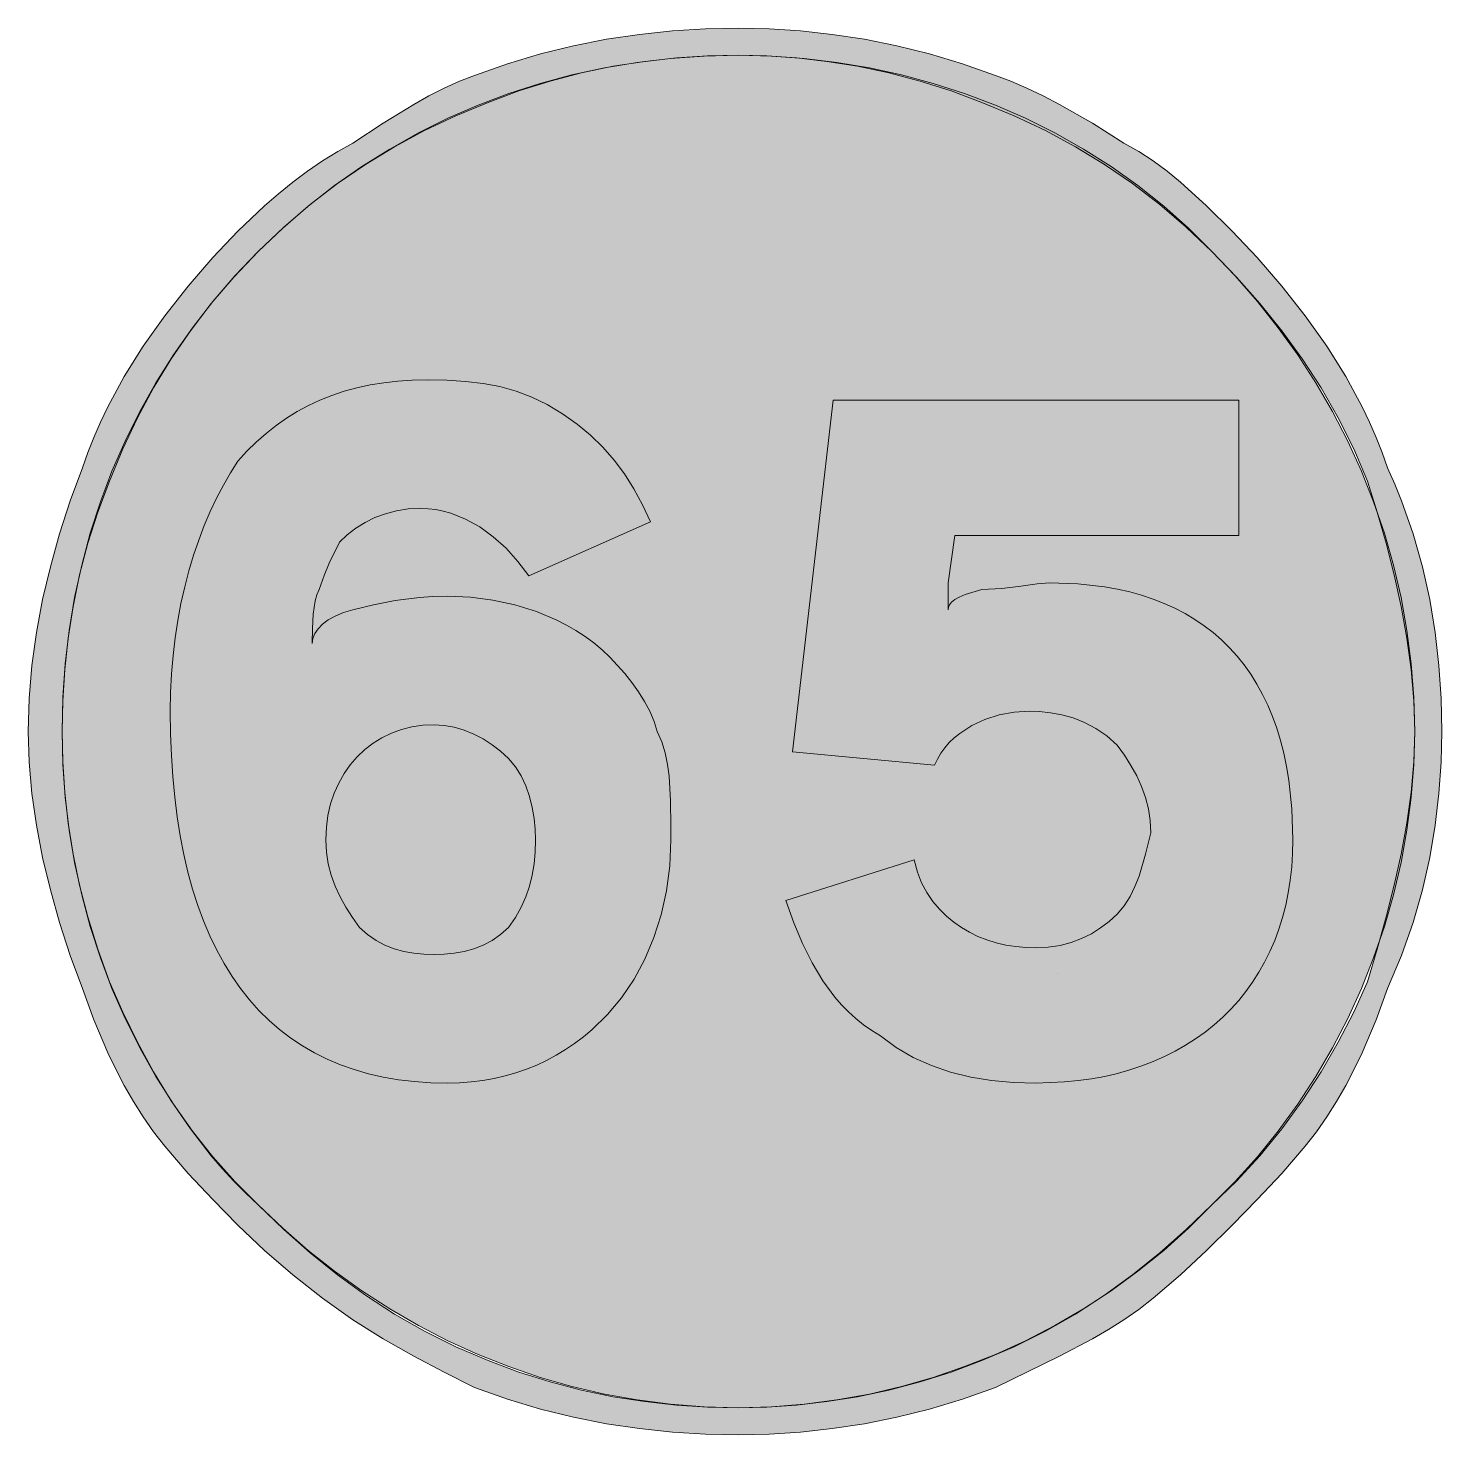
# Model space of a CAD drawing. Header units: metres. Extents: x 158 to 409, y 11 to 261.
import ezdxf

# ---------------------------------------------------------------- set-up
doc = ezdxf.new("R2010")
doc.units = ezdxf.units.M
for name, color, linetype, true_color in [('FILL_BLACK_000000', 7, 'Continuous', 0x000000), ('FILL_YELLOW_FFFF00', 7, 'Continuous', 0xffff00), ('STROKE_BLACK_000000', 7, 'Continuous', 0x000000)]:
    doc.layers.add(name, color=color, linetype=linetype, true_color=true_color)

msp = doc.modelspace()

# ---------------------------------------------------------------- hatches: boundary and pattern name
at = {"layer": 'FILL_BLACK_000000', "true_color": 0x000000}
h = msp.add_hatch(color=7, dxfattribs=at)
h.dxf.hatch_style = 1
h.paths.add_polyline_path([(408.32, 125.07), (407.67, 119.44), (406.71, 113.73), (405.41, 107.97), (403.75, 102.16), (401.69, 96.33), (399.21, 90.48), (397.18, 84.89), (394.71, 79.08), (393.3, 76.16), (391.78, 73.27), (390.15, 70.43), (388.41, 67.68), (386.56, 65.03), (384.6, 62.49), (380.46, 57.63), (376.09, 53), (371.61, 48.48), (367.09, 44), (362.46, 39.63), (357.6, 35.49), (355.06, 33.53), (352.41, 31.68), (349.66, 29.93), (346.82, 28.29), (341.01, 25.23), (329.61, 19.68), (323.76, 17.6), (317.93, 15.84), (312.12, 14.39), (306.36, 13.23), (300.65, 12.36), (295.02, 11.75), (289.46, 11.39), (284.01, 11.28), (278.16, 11.39), (272.31, 11.75), (266.46, 12.36), (260.61, 13.23), (254.76, 14.39), (248.91, 15.84), (243.06, 17.6), (237.21, 19.68), (231.81, 22.4), (226.41, 25.23), (221.01, 28.29), (215.61, 31.68), (210.23, 35.49), (204.96, 39.63), (199.92, 44), (195.21, 48.48), (190.73, 53), (186.36, 57.63), (182.22, 62.49), (180.26, 65.03), (178.41, 67.68), (176.67, 70.43), (175.03, 73.27), (173.52, 76.16), (172.11, 79.08), (169.63, 84.89), (167.61, 90.48), (165.47, 96.33), (163.58, 102.16), (161.94, 107.97), (160.56, 113.73), (159.47, 119.44), (158.67, 125.07), (158.18, 130.63), (158.01, 136.08), (158.18, 141.93), (158.67, 147.78), (159.47, 153.63), (160.56, 159.48), (161.94, 165.33), (163.58, 171.18), (165.47, 177.03), (167.61, 182.88), (168.57, 185.58), (169.63, 188.28), (170.82, 190.98), (172.11, 193.68), (175.03, 199.08), (178.41, 204.48), (182.22, 209.86), (186.36, 215.13), (190.73, 220.17), (195.21, 224.88), (199.92, 229.34), (202.4, 231.5), (204.96, 233.58), (207.57, 235.54), (210.23, 237.37), (212.91, 239.02), (215.61, 240.48), (221.01, 244.04), (226.41, 247.38), (229.11, 248.89), (231.81, 250.27), (234.51, 251.47), (237.21, 252.48), (243.06, 254.56), (248.91, 256.32), (254.76, 257.77), (260.61, 258.93), (266.46, 259.8), (272.31, 260.41), (278.16, 260.77), (284.01, 260.88), (289.46, 260.77), (295.02, 260.41), (300.65, 259.8), (306.36, 258.93), (312.12, 257.77), (317.93, 256.32), (323.76, 254.56), (329.61, 252.48), (332.36, 251.47), (335.2, 250.27), (338.09, 248.89), (341.01, 247.38), (346.82, 244.04), (352.41, 240.48), (355.06, 239.02), (357.6, 237.37), (360.07, 235.54), (362.46, 233.58), (367.09, 229.34), (371.61, 224.88), (376.09, 220.17), (380.46, 215.13), (384.6, 209.86), (388.41, 204.48), (391.78, 199.08), (394.71, 193.68), (396, 190.98), (397.18, 188.28), (398.25, 185.58), (399.21, 182.88), (400.5, 179.95), (401.69, 177.03), (403.75, 171.18), (405.41, 165.33), (406.71, 159.48), (407.67, 153.63), (408.32, 147.78), (408.69, 141.93), (408.81, 136.08), (408.69, 130.63), (408.32, 125.07)])
h.paths.add_polyline_path([(403.37, 147.07), (402.62, 152.66), (401.61, 158.28), (400.38, 163.9), (398.95, 169.49), (397.35, 175.03), (395.61, 180.48), (393.19, 186.22), (390.45, 191.75), (387.4, 197.08), (384.06, 202.23), (380.43, 207.21), (376.54, 212.04), (372.4, 216.72), (368.01, 221.28), (363.45, 225.61), (358.77, 229.62), (353.94, 233.32), (348.96, 236.73), (343.81, 239.85), (338.48, 242.71), (332.95, 245.32), (327.21, 247.68), (321.76, 249.76), (316.24, 251.52), (310.69, 252.97), (305.16, 254.13), (299.68, 255), (294.3, 255.61), (289.07, 255.97), (284.01, 256.08), (278.56, 255.97), (273.02, 255.61), (267.43, 255), (261.81, 254.13), (256.19, 252.97), (250.6, 251.52), (245.06, 249.76), (239.61, 247.68), (233.87, 245.32), (228.34, 242.71), (223.01, 239.85), (217.86, 236.73), (212.88, 233.32), (208.05, 229.62), (203.37, 225.61), (198.81, 221.28), (194.48, 216.72), (190.47, 212.04), (186.77, 207.21), (183.36, 202.23), (180.24, 197.08), (177.38, 191.75), (174.77, 186.22), (172.41, 180.48), (170.33, 175.03), (168.57, 169.49), (167.12, 163.9), (165.96, 158.28), (165.09, 152.66), (164.48, 147.07), (164.12, 141.53), (164.01, 136.08), (164.12, 130.68), (164.48, 125.26), (165.09, 119.82), (165.96, 114.33), (167.12, 108.79), (168.57, 103.17), (170.33, 97.48), (172.41, 91.68), (174.77, 86.29), (177.38, 80.94), (180.24, 75.67), (183.36, 70.53), (186.77, 65.56), (190.47, 60.8), (192.43, 58.51), (194.48, 56.29), (196.6, 54.15), (198.81, 52.08), (203.37, 47.69), (208.05, 43.55), (212.88, 39.66), (217.86, 36.03), (223.01, 32.69), (228.34, 29.64), (233.87, 26.9), (239.61, 24.48), (245.06, 22.4), (250.6, 20.64), (256.19, 19.19), (261.81, 18.03), (267.43, 17.16), (273.02, 16.55), (278.56, 16.19), (284.01, 16.08), (289.07, 16.19), (294.3, 16.55), (299.68, 17.16), (305.16, 18.03), (310.69, 19.19), (316.24, 20.64), (321.76, 22.4), (327.21, 24.48), (332.95, 26.9), (338.48, 29.64), (343.81, 32.69), (348.96, 36.03), (353.94, 39.66), (358.77, 43.55), (363.45, 47.69), (368.01, 52.08), (372.4, 56.29), (376.54, 60.8), (380.43, 65.56), (384.06, 70.53), (387.4, 75.67), (390.45, 80.94), (393.19, 86.29), (395.61, 91.68), (397.35, 97.48), (398.95, 103.17), (400.38, 108.79), (401.61, 114.33), (402.62, 119.82), (403.37, 125.26), (403.85, 130.68), (404.01, 136.08), (403.85, 141.53), (403.37, 147.07)], flags=16)
h = msp.add_hatch(color=7, dxfattribs=at)
h.dxf.hatch_style = 1
h.paths.add_polyline_path([(208.86, 153.46), (209.42, 154.32), (210.21, 155.13), (211.22, 155.89), (212.46, 156.57), (213.92, 157.18), (215.61, 157.68), (219.25, 158.56), (223.11, 159.33), (227.42, 159.87), (229.82, 160.03), (232.41, 160.08), (236.45, 159.91), (240.45, 159.4), (244.37, 158.56), (248.16, 157.38), (251.78, 155.86), (253.52, 154.98), (255.19, 154), (256.8, 152.95), (258.35, 151.81), (259.82, 150.59), (261.21, 149.28), (263.87, 146.37), (265.13, 144.79), (266.31, 143.13), (267.37, 141.42), (268.3, 139.66), (269.05, 137.88), (269.61, 136.08), (270.4, 134.23), (271, 132.27), (271.42, 130.24), (271.71, 128.13), (271.97, 123.76), (272.01, 119.28), (272.01, 116.88), (271.82, 112.24), (271.24, 107.79), (270.31, 103.54), (269.03, 99.5), (267.42, 95.69), (265.49, 92.14), (263.27, 88.84), (260.76, 85.83), (257.99, 83.11), (256.5, 81.87), (254.96, 80.7), (253.36, 79.62), (251.7, 78.62), (249.98, 77.71), (248.22, 76.89), (246.4, 76.15), (244.53, 75.51), (242.62, 74.96), (240.66, 74.5), (238.66, 74.15), (236.61, 73.89), (234.53, 73.73), (232.41, 73.68), (229.42, 73.75), (226.52, 73.95), (223.71, 74.28), (220.99, 74.74), (218.37, 75.34), (215.84, 76.07), (213.4, 76.93), (211.05, 77.92), (208.8, 79.04), (206.64, 80.29), (204.58, 81.66), (202.6, 83.17), (200.73, 84.81), (198.94, 86.57), (197.25, 88.46), (195.66, 90.48), (194.16, 92.62), (192.76, 94.9), (191.45, 97.29), (190.23, 99.81), (189.12, 102.46), (188.1, 105.23), (187.17, 108.12), (186.34, 111.14), (185.61, 114.28), (184.97, 117.55), (184.44, 120.93), (184, 124.44), (183.65, 128.07), (183.41, 131.82), (183.26, 135.69), (183.21, 139.68), (183.27, 143.03), (183.43, 146.31), (183.7, 149.54), (184.07, 152.69), (184.54, 155.78), (185.11, 158.79), (185.77, 161.73), (186.51, 164.58), (187.34, 167.35), (188.25, 170.03), (189.24, 172.62), (190.3, 175.12), (191.43, 177.51), (192.63, 179.81), (193.89, 182), (195.21, 184.08), (196.81, 185.82), (198.47, 187.45), (200.2, 188.97), (201.98, 190.38), (203.82, 191.67), (205.74, 192.85), (207.71, 193.92), (209.76, 194.88), (211.88, 195.72), (214.07, 196.45), (216.33, 197.07), (218.67, 197.58), (221.08, 197.97), (223.58, 198.25), (226.15, 198.42), (228.81, 198.48), (232.3, 198.42), (235.6, 198.22), (238.72, 197.85), (241.71, 197.28), (244.58, 196.49), (247.37, 195.44), (250.11, 194.12), (252.81, 192.48), (255.4, 190.62), (257.78, 188.64), (259.96, 186.51), (261.96, 184.23), (263.79, 181.78), (265.47, 179.15), (267, 176.32), (268.41, 173.28), (246.81, 163.68), (244.9, 166.26), (242.8, 168.59), (240.52, 170.64), (238.11, 172.38), (235.58, 173.78), (232.97, 174.82), (231.64, 175.19), (230.31, 175.46), (228.96, 175.62), (227.61, 175.68), (225.42, 175.57), (223.33, 175.25), (221.37, 174.73), (219.51, 174.03), (217.77, 173.16), (216.13, 172.14), (214.62, 170.97), (213.21, 169.68), (211.41, 165.93), (210.51, 163.77), (209.61, 161.28), (209.21, 160.33), (208.92, 159.27), (208.56, 156.93), (208.43, 154.36), (208.41, 151.68), (208.52, 152.58), (208.86, 153.46)])
h.paths.add_polyline_path([(226.08, 136.9), (224.23, 136.43), (222.45, 135.78), (220.77, 134.97), (219.19, 133.99), (217.72, 132.86), (216.36, 131.58), (215.13, 130.16), (214.04, 128.61), (213.09, 126.93), (212.29, 125.13), (211.66, 123.22), (211.19, 121.2), (210.91, 119.09), (210.81, 116.88), (210.92, 114.68), (211.24, 112.59), (211.76, 110.57), (212.46, 108.63), (213.33, 106.74), (214.35, 104.9), (215.52, 103.08), (216.81, 101.28), (218.21, 100.04), (219.72, 99.01), (221.3, 98.18), (222.96, 97.53), (224.67, 97.05), (226.43, 96.72), (228.21, 96.54), (230.01, 96.48), (231.81, 96.54), (233.59, 96.72), (235.35, 97.05), (237.06, 97.53), (238.72, 98.18), (240.3, 99.01), (241.81, 100.04), (243.21, 101.28), (244.45, 103.08), (245.48, 104.9), (246.31, 106.74), (246.96, 108.63), (247.44, 110.57), (247.77, 112.59), (247.95, 114.68), (248.01, 116.88), (247.95, 118.73), (247.77, 120.65), (247.44, 122.6), (246.96, 124.53), (246.31, 126.41), (245.48, 128.19), (244.45, 129.82), (243.21, 131.28), (241.81, 132.57), (240.3, 133.74), (238.72, 134.76), (237.06, 135.63), (235.35, 136.33), (233.59, 136.85), (231.81, 137.17), (230.01, 137.28), (228.01, 137.18), (226.08, 136.9)], flags=16)
h = msp.add_hatch(color=7, dxfattribs=at)
h.dxf.hatch_style = 1
h.paths.add_polyline_path([(339, 97.79), (341.08, 98.11), (343.05, 98.63), (344.91, 99.33), (346.65, 100.2), (348.28, 101.22), (349.8, 102.39), (351.21, 103.68), (352.45, 105.14), (353.5, 106.77), (354.37, 108.55), (355.11, 110.43), (356.27, 114.31), (357.21, 118.08), (357.1, 120.28), (356.78, 122.37), (356.26, 124.39), (355.56, 126.33), (354.69, 128.22), (353.67, 130.06), (352.5, 131.88), (351.21, 133.68), (349.36, 135.32), (347.42, 136.64), (345.43, 137.69), (343.41, 138.48), (341.39, 139.05), (339.4, 139.42), (337.46, 139.62), (335.61, 139.68), (332.92, 139.51), (330.28, 139.02), (327.76, 138.22), (325.41, 137.13), (323.28, 135.75), (322.32, 134.97), (321.43, 134.11), (320.63, 133.19), (319.93, 132.22), (319.32, 131.18), (318.81, 130.08), (293.61, 132.48), (300.81, 194.88), (372.81, 194.88), (372.81, 170.88), (322.41, 170.88), (321.21, 162.48), (321.21, 157.68), (321.27, 158.13), (321.47, 158.58), (321.84, 159.03), (322.41, 159.48), (323.2, 159.93), (324.25, 160.38), (327.21, 161.28), (330.77, 161.47), (334.11, 161.88), (337, 162.29), (339.21, 162.48), (344.24, 162.3), (348.99, 161.75), (351.25, 161.34), (353.45, 160.84), (355.56, 160.25), (357.6, 159.57), (359.57, 158.8), (361.46, 157.95), (363.27, 157), (365.01, 155.96), (366.66, 154.84), (368.24, 153.62), (369.74, 152.32), (371.16, 150.93), (372.5, 149.45), (373.75, 147.89), (374.93, 146.23), (376.02, 144.49), (377.03, 142.66), (377.95, 140.75), (378.79, 138.75), (379.54, 136.66), (380.21, 134.49), (380.79, 132.23), (381.28, 129.88), (381.69, 127.45), (382.23, 122.34), (382.41, 116.88), (382.36, 114.43), (382.2, 112.04), (381.94, 109.71), (381.58, 107.44), (381.12, 105.24), (380.57, 103.09), (379.91, 101.01), (379.17, 98.99), (378.33, 97.04), (377.39, 95.16), (376.37, 93.35), (375.26, 91.61), (374.06, 89.94), (372.78, 88.35), (371.41, 86.82), (369.96, 85.38), (368.43, 84.01), (366.82, 82.72), (365.13, 81.52), (363.37, 80.39), (361.53, 79.34), (359.62, 78.38), (357.63, 77.51), (355.58, 76.72), (353.46, 76.02), (351.27, 75.4), (349.01, 74.88), (346.69, 74.45), (344.31, 74.12), (341.87, 73.88), (336.81, 73.68), (332.82, 73.79), (328.95, 74.15), (325.23, 74.76), (321.66, 75.63), (318.26, 76.79), (315.04, 78.24), (312.02, 80), (309.21, 82.08), (307.68, 83.02), (306.22, 84.05), (304.85, 85.15), (303.55, 86.34), (302.32, 87.6), (301.15, 88.94), (299.01, 91.83), (297.09, 95.01), (295.37, 98.45), (293.82, 102.14), (292.41, 106.08), (315.21, 113.28), (315.77, 111.14), (316.52, 109.21), (317.45, 107.48), (318.51, 105.93), (319.69, 104.55), (320.95, 103.32), (322.26, 102.24), (323.61, 101.28), (325.01, 100.44), (326.52, 99.7), (328.1, 99.09), (329.76, 98.58), (331.47, 98.19), (333.23, 97.9), (335.01, 97.74), (336.81, 97.68), (339, 97.79)])
at = {"layer": 'FILL_YELLOW_FFFF00', "true_color": 0xffff00}
h = msp.add_hatch(color=7, dxfattribs=at)
h.dxf.hatch_style = 1
h.paths.add_polyline_path([(403.86, 130.23), (403.4, 124.4), (402.64, 118.59), (401.59, 112.83), (400.25, 107.12), (398.63, 101.49), (396.73, 95.93), (394.56, 90.48), (392.12, 85.14), (389.42, 79.92), (386.46, 74.85), (383.25, 69.93), (379.8, 65.18), (376.1, 60.61), (372.17, 56.24), (368.01, 52.08), (363.85, 47.92), (359.48, 43.99), (354.91, 40.29), (350.16, 36.84), (345.24, 33.63), (340.17, 30.67), (334.95, 27.97), (329.61, 25.53), (324.16, 23.36), (318.6, 21.46), (312.97, 19.84), (307.26, 18.5), (301.5, 17.45), (295.69, 16.69), (289.86, 16.23), (284.01, 16.08), (277.96, 16.23), (271.98, 16.69), (266.07, 17.45), (260.23, 18.5), (254.48, 19.84), (248.83, 21.46), (243.27, 23.36), (237.81, 25.53), (232.47, 27.97), (227.24, 30.67), (222.15, 33.63), (217.18, 36.84), (212.36, 40.29), (207.69, 43.99), (203.17, 47.92), (198.81, 52.08), (194.66, 56.24), (190.77, 60.61), (187.13, 65.18), (183.75, 69.93), (180.64, 74.85), (177.78, 79.92), (175.19, 85.14), (172.86, 90.48), (170.8, 95.93), (169.01, 101.49), (167.49, 107.12), (166.24, 112.83), (165.27, 118.59), (164.57, 124.4), (164.15, 130.23), (164.01, 136.08), (164.15, 142.13), (164.57, 148.11), (165.27, 154.02), (166.24, 159.85), (167.49, 165.61), (169.01, 171.26), (170.8, 176.82), (172.86, 182.28), (175.19, 187.62), (177.78, 192.85), (180.64, 197.94), (183.75, 202.9), (187.13, 207.73), (190.77, 212.4), (194.66, 216.92), (198.81, 221.28), (203.17, 225.43), (207.69, 229.32), (212.36, 232.96), (217.18, 236.34), (222.15, 239.45), (227.24, 242.31), (232.47, 244.9), (237.81, 247.23), (243.27, 249.29), (248.83, 251.08), (254.48, 252.6), (260.23, 253.85), (266.07, 254.82), (271.98, 255.52), (277.96, 255.94), (284.01, 256.08), (289.86, 255.94), (295.69, 255.52), (301.5, 254.82), (307.26, 253.85), (312.97, 252.6), (318.6, 251.08), (324.16, 249.29), (329.61, 247.23), (334.95, 244.9), (340.17, 242.31), (345.24, 239.45), (350.16, 236.34), (354.91, 232.96), (359.48, 229.32), (363.85, 225.43), (368.01, 221.28), (372.17, 216.92), (376.1, 212.4), (379.8, 207.73), (383.25, 202.9), (386.46, 197.94), (389.42, 192.85), (392.12, 187.62), (394.56, 182.28), (396.73, 176.82), (398.63, 171.26), (400.25, 165.61), (401.59, 159.85), (402.64, 154.02), (403.4, 148.11), (403.86, 142.13), (404.01, 136.08), (403.86, 130.23)])

# ---------------------------------------------------------------- linework, layer by layer
at = {"layer": 'FILL_BLACK_000000', "lineweight": 0, "true_color": 0x000000}
for points in [[(408.32, 125.07), (407.67, 119.44), (406.71, 113.73), (405.41, 107.97), (403.75, 102.16), (401.69, 96.33), (399.21, 90.48), (397.18, 84.89), (394.71, 79.08), (393.3, 76.16), (391.78, 73.27), (390.15, 70.43), (388.41, 67.68), (386.56, 65.03), (384.6, 62.49), (380.46, 57.63), (376.09, 53), (371.61, 48.48), (367.09, 44), (362.46, 39.63), (357.6, 35.49), (355.06, 33.53), (352.41, 31.68), (349.66, 29.93), (346.82, 28.29), (341.01, 25.23), (329.61, 19.68), (323.76, 17.6), (317.93, 15.84), (312.12, 14.39), (306.36, 13.23), (300.65, 12.36), (295.02, 11.75), (289.46, 11.39), (284.01, 11.28), (278.16, 11.39), (272.31, 11.75), (266.46, 12.36), (260.61, 13.23), (254.76, 14.39), (248.91, 15.84), (243.06, 17.6), (237.21, 19.68), (231.81, 22.4), (226.41, 25.23), (221.01, 28.29), (215.61, 31.68), (210.23, 35.49), (204.96, 39.63), (199.92, 44), (195.21, 48.48), (190.73, 53), (186.36, 57.63), (182.22, 62.49), (180.26, 65.03), (178.41, 67.68), (176.67, 70.43), (175.03, 73.27), (173.52, 76.16), (172.11, 79.08), (169.63, 84.89), (167.61, 90.48), (165.47, 96.33), (163.58, 102.16), (161.94, 107.97), (160.56, 113.73), (159.47, 119.44), (158.67, 125.07), (158.18, 130.63), (158.01, 136.08), (158.18, 141.93), (158.67, 147.78), (159.47, 153.63), (160.56, 159.48), (161.94, 165.33), (163.58, 171.18), (165.47, 177.03), (167.61, 182.88), (168.57, 185.58), (169.63, 188.28), (170.82, 190.98), (172.11, 193.68), (175.03, 199.08), (178.41, 204.48), (182.22, 209.86), (186.36, 215.13), (190.73, 220.17), (195.21, 224.88), (199.92, 229.34), (202.4, 231.5), (204.96, 233.58), (207.57, 235.54), (210.23, 237.37), (212.91, 239.02), (215.61, 240.48), (221.01, 244.04), (226.41, 247.38), (229.11, 248.89), (231.81, 250.27), (234.51, 251.47), (237.21, 252.48), (243.06, 254.56), (248.91, 256.32), (254.76, 257.77), (260.61, 258.93), (266.46, 259.8), (272.31, 260.41), (278.16, 260.77), (284.01, 260.88), (289.46, 260.77), (295.02, 260.41), (300.65, 259.8), (306.36, 258.93), (312.12, 257.77), (317.93, 256.32), (323.76, 254.56), (329.61, 252.48), (332.36, 251.47), (335.2, 250.27), (338.09, 248.89), (341.01, 247.38), (346.82, 244.04), (352.41, 240.48), (355.06, 239.02), (357.6, 237.37), (360.07, 235.54), (362.46, 233.58), (367.09, 229.34), (371.61, 224.88), (376.09, 220.17), (380.46, 215.13), (384.6, 209.86), (388.41, 204.48), (391.78, 199.08), (394.71, 193.68), (396, 190.98), (397.18, 188.28), (398.25, 185.58), (399.21, 182.88), (400.5, 179.95), (401.69, 177.03), (403.75, 171.18), (405.41, 165.33), (406.71, 159.48), (407.67, 153.63), (408.32, 147.78), (408.69, 141.93), (408.81, 136.08), (408.69, 130.63)], [(403.37, 147.07), (402.62, 152.66), (401.61, 158.28), (400.38, 163.9), (398.95, 169.49), (397.35, 175.03), (395.61, 180.48), (393.19, 186.22), (390.45, 191.75), (387.4, 197.08), (384.06, 202.23), (380.43, 207.21), (376.54, 212.04), (372.4, 216.72), (368.01, 221.28), (363.45, 225.61), (358.77, 229.62), (353.94, 233.32), (348.96, 236.73), (343.81, 239.85), (338.48, 242.71), (332.95, 245.32), (327.21, 247.68), (321.76, 249.76), (316.24, 251.52), (310.69, 252.97), (305.16, 254.13), (299.68, 255), (294.3, 255.61), (289.07, 255.97), (284.01, 256.08), (278.56, 255.97), (273.02, 255.61), (267.43, 255), (261.81, 254.13), (256.19, 252.97), (250.6, 251.52), (245.06, 249.76), (239.61, 247.68), (233.87, 245.32), (228.34, 242.71), (223.01, 239.85), (217.86, 236.73), (212.88, 233.32), (208.05, 229.62), (203.37, 225.61), (198.81, 221.28), (194.48, 216.72), (190.47, 212.04), (186.77, 207.21), (183.36, 202.23), (180.24, 197.08), (177.38, 191.75), (174.77, 186.22), (172.41, 180.48), (170.33, 175.03), (168.57, 169.49), (167.12, 163.9), (165.96, 158.28), (165.09, 152.66), (164.48, 147.07), (164.12, 141.53), (164.01, 136.08), (164.12, 130.68), (164.48, 125.26), (165.09, 119.82), (165.96, 114.33), (167.12, 108.79), (168.57, 103.17), (170.33, 97.48), (172.41, 91.68), (174.77, 86.29), (177.38, 80.94), (180.24, 75.67), (183.36, 70.53), (186.77, 65.56), (190.47, 60.8), (192.43, 58.51), (194.48, 56.29), (196.6, 54.15), (198.81, 52.08), (203.37, 47.69), (208.05, 43.55), (212.88, 39.66), (217.86, 36.03), (223.01, 32.69), (228.34, 29.64), (233.87, 26.9), (239.61, 24.48), (245.06, 22.4), (250.6, 20.64), (256.19, 19.19), (261.81, 18.03), (267.43, 17.16), (273.02, 16.55), (278.56, 16.19), (284.01, 16.08), (289.07, 16.19), (294.3, 16.55), (299.68, 17.16), (305.16, 18.03), (310.69, 19.19), (316.24, 20.64), (321.76, 22.4), (327.21, 24.48), (332.95, 26.9), (338.48, 29.64), (343.81, 32.69), (348.96, 36.03), (353.94, 39.66), (358.77, 43.55), (363.45, 47.69), (368.01, 52.08), (372.4, 56.29), (376.54, 60.8), (380.43, 65.56), (384.06, 70.53), (387.4, 75.67), (390.45, 80.94), (393.19, 86.29), (395.61, 91.68), (397.35, 97.48), (398.95, 103.17), (400.38, 108.79), (401.61, 114.33), (402.62, 119.82), (403.37, 125.26), (403.85, 130.68), (404.01, 136.08), (403.85, 141.53)], [(208.86, 153.46), (209.42, 154.32), (210.21, 155.13), (211.22, 155.89), (212.46, 156.57), (213.92, 157.18), (215.61, 157.68), (219.25, 158.56), (223.11, 159.33), (227.42, 159.87), (229.82, 160.03), (232.41, 160.08), (236.45, 159.91), (240.45, 159.4), (244.37, 158.56), (248.16, 157.38), (251.78, 155.86), (253.52, 154.98), (255.19, 154), (256.8, 152.95), (258.35, 151.81), (259.82, 150.59), (261.21, 149.28), (263.87, 146.37), (265.13, 144.79), (266.31, 143.13), (267.37, 141.42), (268.3, 139.66), (269.05, 137.88), (269.61, 136.08), (270.4, 134.23), (271, 132.27), (271.42, 130.24), (271.71, 128.13), (271.97, 123.76), (272.01, 119.28), (272.01, 116.88), (271.82, 112.24), (271.24, 107.79), (270.31, 103.54), (269.03, 99.5), (267.42, 95.69), (265.49, 92.14), (263.27, 88.84), (260.76, 85.83), (257.99, 83.11), (256.5, 81.87), (254.96, 80.7), (253.36, 79.62), (251.7, 78.62), (249.98, 77.71), (248.22, 76.89), (246.4, 76.15), (244.53, 75.51), (242.62, 74.96), (240.66, 74.5), (238.66, 74.15), (236.61, 73.89), (234.53, 73.73), (232.41, 73.68), (229.42, 73.75), (226.52, 73.95), (223.71, 74.28), (220.99, 74.74), (218.37, 75.34), (215.84, 76.07), (213.4, 76.93), (211.05, 77.92), (208.8, 79.04), (206.64, 80.29), (204.58, 81.66), (202.6, 83.17), (200.73, 84.81), (198.94, 86.57), (197.25, 88.46), (195.66, 90.48), (194.16, 92.62), (192.76, 94.9), (191.45, 97.29), (190.23, 99.81), (189.12, 102.46), (188.1, 105.23), (187.17, 108.12), (186.34, 111.14), (185.61, 114.28), (184.97, 117.55), (184.44, 120.93), (184, 124.44), (183.65, 128.07), (183.41, 131.82), (183.26, 135.69), (183.21, 139.68), (183.27, 143.03), (183.43, 146.31), (183.7, 149.54), (184.07, 152.69), (184.54, 155.78), (185.11, 158.79), (185.77, 161.73), (186.51, 164.58), (187.34, 167.35), (188.25, 170.03), (189.24, 172.62), (190.3, 175.12), (191.43, 177.51), (192.63, 179.81), (193.89, 182), (195.21, 184.08), (196.81, 185.82), (198.47, 187.45), (200.2, 188.97), (201.98, 190.38), (203.82, 191.67), (205.74, 192.85), (207.71, 193.92), (209.76, 194.88), (211.88, 195.72), (214.07, 196.45), (216.33, 197.07), (218.67, 197.58), (221.08, 197.97), (223.58, 198.25), (226.15, 198.42), (228.81, 198.48), (232.3, 198.42), (235.6, 198.22), (238.72, 197.85), (241.71, 197.28), (244.58, 196.49), (247.37, 195.44), (250.11, 194.12), (252.81, 192.48), (255.4, 190.62), (257.78, 188.64), (259.96, 186.51), (261.96, 184.23), (263.79, 181.78), (265.47, 179.15), (267, 176.32), (268.41, 173.28), (246.81, 163.68), (244.9, 166.26), (242.8, 168.59), (240.52, 170.64), (238.11, 172.38), (235.58, 173.78), (232.97, 174.82), (231.64, 175.19), (230.31, 175.46), (228.96, 175.62), (227.61, 175.68), (225.42, 175.57), (223.33, 175.25), (221.37, 174.73), (219.51, 174.03), (217.77, 173.16), (216.13, 172.14), (214.62, 170.97), (213.21, 169.68), (211.41, 165.93), (210.51, 163.77), (209.61, 161.28), (209.21, 160.33), (208.92, 159.27), (208.56, 156.93), (208.43, 154.36), (208.41, 151.68), (208.52, 152.58)], [(339, 97.79), (341.08, 98.11), (343.05, 98.63), (344.91, 99.33), (346.65, 100.2), (348.28, 101.22), (349.8, 102.39), (351.21, 103.68), (352.45, 105.14), (353.5, 106.77), (354.37, 108.55), (355.11, 110.43), (356.27, 114.31), (357.21, 118.08), (357.1, 120.28), (356.78, 122.37), (356.26, 124.39), (355.56, 126.33), (354.69, 128.22), (353.67, 130.06), (352.5, 131.88), (351.21, 133.68), (349.36, 135.32), (347.42, 136.64), (345.43, 137.69), (343.41, 138.48), (341.39, 139.05), (339.4, 139.42), (337.46, 139.62), (335.61, 139.68), (332.92, 139.51), (330.28, 139.02), (327.76, 138.22), (325.41, 137.13), (323.28, 135.75), (322.32, 134.97), (321.43, 134.11), (320.63, 133.19), (319.93, 132.22), (319.32, 131.18), (318.81, 130.08), (293.61, 132.48), (300.81, 194.88), (372.81, 194.88), (372.81, 170.88), (322.41, 170.88), (321.21, 162.48), (321.21, 157.68), (321.27, 158.13), (321.47, 158.58), (321.84, 159.03), (322.41, 159.48), (323.2, 159.93), (324.25, 160.38), (327.21, 161.28), (330.77, 161.47), (334.11, 161.88), (337, 162.29), (339.21, 162.48), (344.24, 162.3), (348.99, 161.75), (351.25, 161.34), (353.45, 160.84), (355.56, 160.25), (357.6, 159.57), (359.57, 158.8), (361.46, 157.95), (363.27, 157), (365.01, 155.96), (366.66, 154.84), (368.24, 153.62), (369.74, 152.32), (371.16, 150.93), (372.5, 149.45), (373.75, 147.89), (374.93, 146.23), (376.02, 144.49), (377.03, 142.66), (377.95, 140.75), (378.79, 138.75), (379.54, 136.66), (380.21, 134.49), (380.79, 132.23), (381.28, 129.88), (381.69, 127.45), (382.23, 122.34), (382.41, 116.88), (382.36, 114.43), (382.2, 112.04), (381.94, 109.71), (381.58, 107.44), (381.12, 105.24), (380.57, 103.09), (379.91, 101.01), (379.17, 98.99), (378.33, 97.04), (377.39, 95.16), (376.37, 93.35), (375.26, 91.61), (374.06, 89.94), (372.78, 88.35), (371.41, 86.82), (369.96, 85.38), (368.43, 84.01), (366.82, 82.72), (365.13, 81.52), (363.37, 80.39), (361.53, 79.34), (359.62, 78.38), (357.63, 77.51), (355.58, 76.72), (353.46, 76.02), (351.27, 75.4), (349.01, 74.88), (346.69, 74.45), (344.31, 74.12), (341.87, 73.88), (336.81, 73.68), (332.82, 73.79), (328.95, 74.15), (325.23, 74.76), (321.66, 75.63), (318.26, 76.79), (315.04, 78.24), (312.02, 80), (309.21, 82.08), (307.68, 83.02), (306.22, 84.05), (304.85, 85.15), (303.55, 86.34), (302.32, 87.6), (301.15, 88.94), (299.01, 91.83), (297.09, 95.01), (295.37, 98.45), (293.82, 102.14), (292.41, 106.08), (315.21, 113.28), (315.77, 111.14), (316.52, 109.21), (317.45, 107.48), (318.51, 105.93), (319.69, 104.55), (320.95, 103.32), (322.26, 102.24), (323.61, 101.28), (325.01, 100.44), (326.52, 99.7), (328.1, 99.09), (329.76, 98.58), (331.47, 98.19), (333.23, 97.9), (335.01, 97.74), (336.81, 97.68)], [(226.08, 136.9), (224.23, 136.43), (222.45, 135.78), (220.77, 134.97), (219.19, 133.99), (217.72, 132.86), (216.36, 131.58), (215.13, 130.16), (214.04, 128.61), (213.09, 126.93), (212.29, 125.13), (211.66, 123.22), (211.19, 121.2), (210.91, 119.09), (210.81, 116.88), (210.92, 114.68), (211.24, 112.59), (211.76, 110.57), (212.46, 108.63), (213.33, 106.74), (214.35, 104.9), (215.52, 103.08), (216.81, 101.28), (218.21, 100.04), (219.72, 99.01), (221.3, 98.18), (222.96, 97.53), (224.67, 97.05), (226.43, 96.72), (228.21, 96.54), (230.01, 96.48), (231.81, 96.54), (233.59, 96.72), (235.35, 97.05), (237.06, 97.53), (238.72, 98.18), (240.3, 99.01), (241.81, 100.04), (243.21, 101.28), (244.45, 103.08), (245.48, 104.9), (246.31, 106.74), (246.96, 108.63), (247.44, 110.57), (247.77, 112.59), (247.95, 114.68), (248.01, 116.88), (247.95, 118.73), (247.77, 120.65), (247.44, 122.6), (246.96, 124.53), (246.31, 126.41), (245.48, 128.19), (244.45, 129.82), (243.21, 131.28), (241.81, 132.57), (240.3, 133.74), (238.72, 134.76), (237.06, 135.63), (235.35, 136.33), (233.59, 136.85), (231.81, 137.17), (230.01, 137.28), (228.01, 137.18)]]:
    msp.add_lwpolyline(points, close=True, dxfattribs=at)
at = {"layer": 'FILL_YELLOW_FFFF00', "lineweight": 0, "true_color": 0xffff00}
msp.add_lwpolyline([(403.86, 130.23), (403.4, 124.4), (402.64, 118.59), (401.59, 112.83), (400.25, 107.12), (398.63, 101.49), (396.73, 95.93), (394.56, 90.48), (392.12, 85.14), (389.42, 79.92), (386.46, 74.85), (383.25, 69.93), (379.8, 65.18), (376.1, 60.61), (372.17, 56.24), (368.01, 52.08), (363.85, 47.92), (359.48, 43.99), (354.91, 40.29), (350.16, 36.84), (345.24, 33.63), (340.17, 30.67), (334.95, 27.97), (329.61, 25.53), (324.16, 23.36), (318.6, 21.46), (312.97, 19.84), (307.26, 18.5), (301.5, 17.45), (295.69, 16.69), (289.86, 16.23), (284.01, 16.08), (277.96, 16.23), (271.98, 16.69), (266.07, 17.45), (260.23, 18.5), (254.48, 19.84), (248.83, 21.46), (243.27, 23.36), (237.81, 25.53), (232.47, 27.97), (227.24, 30.67), (222.15, 33.63), (217.18, 36.84), (212.36, 40.29), (207.69, 43.99), (203.17, 47.92), (198.81, 52.08), (194.66, 56.24), (190.77, 60.61), (187.13, 65.18), (183.75, 69.93), (180.64, 74.85), (177.78, 79.92), (175.19, 85.14), (172.86, 90.48), (170.8, 95.93), (169.01, 101.49), (167.49, 107.12), (166.24, 112.83), (165.27, 118.59), (164.57, 124.4), (164.15, 130.23), (164.01, 136.08), (164.15, 142.13), (164.57, 148.11), (165.27, 154.02), (166.24, 159.85), (167.49, 165.61), (169.01, 171.26), (170.8, 176.82), (172.86, 182.28), (175.19, 187.62), (177.78, 192.85), (180.64, 197.94), (183.75, 202.9), (187.13, 207.73), (190.77, 212.4), (194.66, 216.92), (198.81, 221.28), (203.17, 225.43), (207.69, 229.32), (212.36, 232.96), (217.18, 236.34), (222.15, 239.45), (227.24, 242.31), (232.47, 244.9), (237.81, 247.23), (243.27, 249.29), (248.83, 251.08), (254.48, 252.6), (260.23, 253.85), (266.07, 254.82), (271.98, 255.52), (277.96, 255.94), (284.01, 256.08), (289.86, 255.94), (295.69, 255.52), (301.5, 254.82), (307.26, 253.85), (312.97, 252.6), (318.6, 251.08), (324.16, 249.29), (329.61, 247.23), (334.95, 244.9), (340.17, 242.31), (345.24, 239.45), (350.16, 236.34), (354.91, 232.96), (359.48, 229.32), (363.85, 225.43), (368.01, 221.28), (372.17, 216.92), (376.1, 212.4), (379.8, 207.73), (383.25, 202.9), (386.46, 197.94), (389.42, 192.85), (392.12, 187.62), (394.56, 182.28), (396.73, 176.82), (398.63, 171.26), (400.25, 165.61), (401.59, 159.85), (402.64, 154.02), (403.4, 148.11), (403.86, 142.13), (404.01, 136.08)], close=True, dxfattribs=at)
at = {"layer": 'STROKE_BLACK_000000', "lineweight": 0, "true_color": 0x000000}
msp.add_lwpolyline([(340.61, 93.12), (340.61, 93.12)], dxfattribs=at)

doc.saveas('drawing.dxf')
